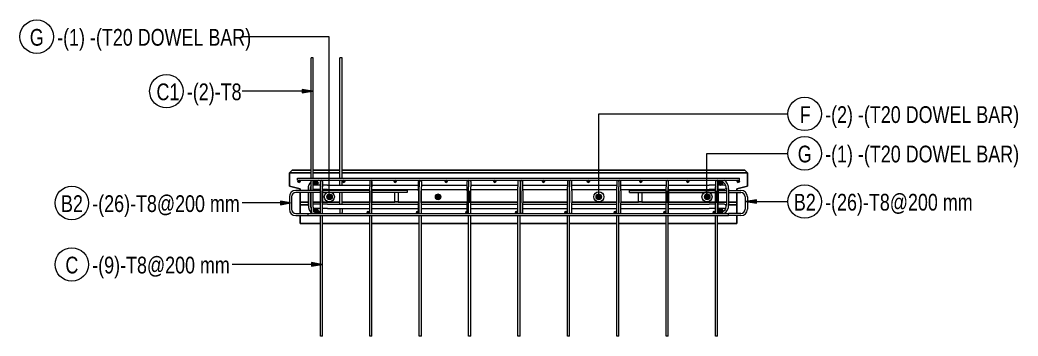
# Model space of a CAD drawing. Header units: millimetres. Extents: x 840 to 20197, y -2485 to 18696.
# Drawn here: x 16471 to 20197, y 17515 to 18696 of the extents above; entities that cross this region are included whole.
import ezdxf

# ---------------------------------------------------------------- set-up
doc = ezdxf.new("R2010")
doc.units = ezdxf.units.MM
for name, color, linetype, lineweight in [('A-GENM', 13, 'Continuous', 18), ('A-WALL', 113, 'Continuous', 25), ('S-RBAR', 171, 'Continuous', 18), ('S-RBAR-IDEN', 171, 'Continuous', 9)]:
    doc.layers.add(name, color=color, linetype=linetype, lineweight=lineweight)
doc.styles.add('Nirmala UI Semilight_1', font='NirmalaS.ttf', dxfattribs={"width": 0.8, "height": 62.5})

# ---------------------------------------------------------------- blocks, each defined once
blk = doc.blocks.new('RR spread anchor face based - RR-SA-4_0-180-1726831-Elevation Top Copy 1 Copy 1')
at = {"layer": 'A-GENM'}
for p, q in [((3002.8, 18017.9), (3002.8, 18051.4)), ((3014.8, 18051.4), (3014.8, 18017.9)), ((3002.8, 18015.4), (3002.8, 18017.9)), ((3002.8, 18017.9), (3014.8, 18017.9)), ((3014.8, 18015.4), (3002.8, 18015.4)), ((3014.8, 18017.9), (3014.8, 18015.4))]:
    blk.add_line(p, q, dxfattribs=at)
blk = doc.blocks.new('M_Rebar Tag_rfa Dimension - ARROW-793927-Elevation Top Copy 1 Copy 1')
at = {"layer": 'S-RBAR-IDEN'}
blk.add_circle((1796.5, 18012.6), 62.5, dxfattribs=at)
blk = doc.blocks.new('M_Rebar Tag_rfa MARK - DOT 1_5-794230-Elevation Top Copy 1 Copy 1')
at = {"layer": 'S-RBAR-IDEN'}
blk.add_circle((1665.5, 18633.9), 62.5, dxfattribs=at)

msp = doc.modelspace()

# ---------------------------------------------------------------- hatches: boundary and pattern name
at = {"layer": 'S-RBAR'}
h = msp.add_hatch(color=256, dxfattribs=at)
edge = h.paths.add_edge_path()
edge.add_arc((17512.6, 18093.4), 4, 0, 360)
for points in [[(17511.4, 18089.6), (17515.8, 18091.1), (17515.8, 18095.8), (17511.4, 18097.2), (17508.6, 18093.4)], [(17578.8, 18080.2), (17583.2, 18085.7), (17581.6, 18092.4), (17575.4, 18095.4), (17569.1, 18092.4), (17567.6, 18085.7), (17571.9, 18080.2)], [(17678.2, 18089.6), (17682.6, 18091.1), (17682.6, 18095.8), (17678.2, 18097.2), (17675.4, 18093.4)], [(17869.9, 18089.6), (17874.4, 18091.1), (17874.4, 18095.8), (17869.9, 18097.2), (17867.2, 18093.4)], [(18060.5, 18089.6), (18064.9, 18091.1), (18064.9, 18095.8), (18060.5, 18097.2), (18057.7, 18093.4)], [(18242.2, 18089.6), (18246.7, 18091.1), (18246.7, 18095.8), (18242.2, 18097.2), (18239.5, 18093.4)], [(18424, 18089.6), (18428.5, 18091.1), (18428.5, 18095.8), (18424, 18097.2), (18421.3, 18093.4)], [(18591.4, 18089.6), (18595.9, 18091.1), (18595.9, 18095.8), (18591.4, 18097.2), (18588.7, 18093.4)], [(18787.6, 18089.6), (18792, 18091.1), (18792, 18095.8), (18787.6, 18097.2), (18784.8, 18093.4)], [(18963.1, 18089.6), (18967.6, 18091.1), (18967.6, 18095.8), (18963.1, 18097.2), (18960.3, 18093.4)], [(19086.1, 18079.4), (19092.4, 18082.4), (19093.9, 18089.2), (19089.6, 18094.6), (19082.6, 18094.6), (19078.3, 18089.2), (19079.9, 18082.4)], [(19151.1, 18089.6), (19155.6, 18091.1), (19155.6, 18095.8), (19151.1, 18097.2), (19148.4, 18093.4)], [(17626.4, 18025.4), (17633.4, 18028.4), (17636.4, 18035.4), (17633.4, 18042.5), (17626.4, 18045.4), (17619.3, 18042.5), (17616.4, 18035.2), (17619.3, 18028.4)], [(18031.4, 18025.4), (18038.4, 18028.4), (18041.4, 18035.4), (18038.4, 18042.5), (18031.4, 18045.4), (18024.3, 18042.5), (18021.4, 18035.4), (18024.3, 18028.4)], [(18631.4, 18025.4), (18638.4, 18028.4), (18641.4, 18035.4), (18638.4, 18042.5), (18631.4, 18045.4), (18624.3, 18042.5), (18621.4, 18035.4), (18624.3, 18028.4)], [(19036.4, 18025.4), (19043.4, 18028.4), (19046.4, 18035.4), (19043.4, 18042.5), (19036.4, 18045.4), (19029.3, 18042.5), (19026.4, 18035.2), (19029.3, 18028.4)], [(17578.8, 17976.5), (17583.2, 17981.9), (17581.6, 17988.7), (17575.4, 17991.7), (17569.1, 17988.7), (17567.6, 17981.9), (17571.9, 17976.5)], [(17588.7, 17973.6), (17591.5, 17977.4), (17588.7, 17981.2), (17584.2, 17979.8), (17584.2, 17975.1)], [(17771.7, 17973.6), (17774.5, 17977.4), (17771.7, 17981.2), (17767.3, 17979.8), (17767.3, 17975.1)], [(17956.3, 17973.6), (17959.1, 17977.4), (17956.3, 17981.2), (17951.9, 17979.8), (17951.9, 17975.1)], [(18140.9, 17973.6), (18143.7, 17977.4), (18140.9, 17981.2), (18136.5, 17979.8), (18136.5, 17975.1)], [(18325.6, 17973.6), (18328.3, 17977.4), (18325.6, 17981.2), (18321.1, 17979.8), (18321.1, 17975.1), (18324.2, 17974.1)], [(18510.2, 17973.6), (18512.9, 17977.4), (18510.2, 17981.2), (18505.7, 17979.8), (18505.7, 17975.1)], [(18694.8, 17973.6), (18697.5, 17977.4), (18694.8, 17981.2), (18690.3, 17979.8), (18690.3, 17975.1)], [(18879.4, 17973.6), (18882.1, 17977.4), (18879.4, 17981.2), (18874.9, 17979.8), (18874.9, 17975.1)], [(19064, 17973.6), (19066.7, 17977.4), (19064, 17981.2), (19059.5, 17979.8), (19059.5, 17975.1)], [(19086.1, 17975.7), (19092.4, 17978.7), (19093.9, 17985.5), (19089.6, 17990.9), (19082.6, 17990.9), (19078.3, 17985.5), (19079.9, 17978.7)]]:
    msp.add_hatch(color=256, dxfattribs=at).paths.add_polyline_path(points)
h = msp.add_hatch(color=256, dxfattribs=at)
edge = h.paths.add_edge_path()
edge.add_arc((17575.4, 18087.4), 8, 0, 360)
h = msp.add_hatch(color=256, dxfattribs=at)
edge = h.paths.add_edge_path()
edge.add_arc((17679.4, 18093.4), 4, 0, 360)
h = msp.add_hatch(color=256, dxfattribs=at)
edge = h.paths.add_edge_path()
edge.add_arc((17871.2, 18093.4), 4, 0, 360)
h = msp.add_hatch(color=256, dxfattribs=at)
edge = h.paths.add_edge_path()
edge.add_arc((18061.7, 18093.4), 4, 0, 360)
h = msp.add_hatch(color=256, dxfattribs=at)
edge = h.paths.add_edge_path()
edge.add_arc((18243.5, 18093.4), 4, 0, 360)
h = msp.add_hatch(color=256, dxfattribs=at)
edge = h.paths.add_edge_path()
edge.add_arc((18425.3, 18093.4), 4, 0, 360)
h = msp.add_hatch(color=256, dxfattribs=at)
edge = h.paths.add_edge_path()
edge.add_arc((18592.7, 18093.4), 4, 0, 360)
h = msp.add_hatch(color=256, dxfattribs=at)
edge = h.paths.add_edge_path()
edge.add_arc((18788.8, 18093.4), 4, 0, 360)
h = msp.add_hatch(color=256, dxfattribs=at)
edge = h.paths.add_edge_path()
edge.add_arc((18964.3, 18093.4), 4, 0, 360)
h = msp.add_hatch(color=256, dxfattribs=at)
edge = h.paths.add_edge_path()
edge.add_arc((19086.1, 18087.4), 8, 0, 360)
h = msp.add_hatch(color=256, dxfattribs=at)
edge = h.paths.add_edge_path()
edge.add_arc((19152.4, 18093.4), 4, 0, 360)
h = msp.add_hatch(color=256, dxfattribs=at)
edge = h.paths.add_edge_path()
edge.add_arc((17626.4, 18035.4), 10, 0, 360)
h = msp.add_hatch(color=256, dxfattribs=at)
edge = h.paths.add_edge_path()
edge.add_arc((18031.4, 18035.4), 10, 0, 360)
h = msp.add_hatch(color=256, dxfattribs=at)
edge = h.paths.add_edge_path()
edge.add_arc((18631.4, 18035.4), 10, 0, 360)
h = msp.add_hatch(color=256, dxfattribs=at)
edge = h.paths.add_edge_path()
edge.add_arc((19036.4, 18035.4), 10, 0, 360)
h = msp.add_hatch(color=256, dxfattribs=at)
edge = h.paths.add_edge_path()
edge.add_arc((17575.4, 17983.7), 8, 0, 360)
h = msp.add_hatch(color=256, dxfattribs=at)
edge = h.paths.add_edge_path()
edge.add_arc((17587.5, 17977.4), 4, 0, 360)
h = msp.add_hatch(color=256, dxfattribs=at)
edge = h.paths.add_edge_path()
edge.add_arc((17770.5, 17977.4), 4, 0, 360)
h = msp.add_hatch(color=256, dxfattribs=at)
edge = h.paths.add_edge_path()
edge.add_arc((17955.1, 17977.4), 4, 0, 360)
h = msp.add_hatch(color=256, dxfattribs=at)
edge = h.paths.add_edge_path()
edge.add_arc((18139.7, 17977.4), 4, 0, 360)
h = msp.add_hatch(color=256, dxfattribs=at)
edge = h.paths.add_edge_path()
edge.add_arc((18324.3, 17977.4), 4, 0, 360)
h = msp.add_hatch(color=256, dxfattribs=at)
edge = h.paths.add_edge_path()
edge.add_arc((18508.9, 17977.4), 4, 0, 360)
h = msp.add_hatch(color=256, dxfattribs=at)
edge = h.paths.add_edge_path()
edge.add_arc((18693.5, 17977.4), 4, 0, 360)
h = msp.add_hatch(color=256, dxfattribs=at)
edge = h.paths.add_edge_path()
edge.add_arc((18878.1, 17977.4), 4, 0, 360)
h = msp.add_hatch(color=256, dxfattribs=at)
edge = h.paths.add_edge_path()
edge.add_arc((19062.7, 17977.4), 4, 0, 360)
h = msp.add_hatch(color=256, dxfattribs=at)
edge = h.paths.add_edge_path()
edge.add_arc((19086.1, 17983.7), 8, 0, 360)
at = {"layer": 'S-RBAR-IDEN'}
for points in [[(17561.4, 18430.2), (17523.9, 18436.8), (17523.9, 18423.6)], [(17480.4, 18012.6), (17442.9, 18019.2), (17442.9, 18006)], [(19182.4, 18017.9), (19219.9, 18011.3), (19219.9, 18024.5)], [(17596.4, 17783.1), (17558.9, 17789.7), (17558.9, 17776.4)]]:
    msp.add_hatch(color=256, dxfattribs=at).paths.add_polyline_path(points)

# ---------------------------------------------------------------- linework, layer by layer
at = {"layer": 'A-WALL'}
for p, q in [((17476.4, 18125.4), (17486.4, 18135.4)), ((17476.4, 18075.4), (17476.4, 18125.4)), ((17557.4, 18125.4), (17476.4, 18125.4)), ((17486.4, 18135.4), (17557.4, 18135.4)), ((17565.4, 18135.4), (17665, 18135.4)), ((17665, 18125.4), (17565.4, 18125.4)), ((17673, 18135.4), (19176.4, 18135.4)), ((19186.4, 18125.4), (17673, 18125.4)), ((19176.4, 18135.4), (19186.4, 18125.4)), ((19186.4, 18125.4), (19186.4, 18075.4)), ((17476.4, 18075.4), (17516.4, 18065.4)), ((19146.4, 18065.4), (19186.4, 18075.4)), ((17516.4, 18065.4), (17516.4, 18059.4)), ((17516.4, 18051.4), (17516.4, 17973.4)), ((19146.4, 18059.4), (19146.4, 18065.4)), ((19146.4, 17973.4), (19146.4, 18051.4)), ((17546.4, 18015.4), (17516.4, 18015.4)), ((17546.4, 18005.4), (17516.4, 18005.4)), ((17557.4, 18015.4), (17554.4, 18015.4)), ((17557.4, 18005.4), (17554.4, 18005.4)), ((17592.3, 18015.4), (17565.4, 18015.4)), ((17665, 18015.4), (17600.4, 18015.4)), ((17776.7, 18015.4), (17673, 18015.4)), ((17870.4, 18015.4), (17784.8, 18015.4)), ((17958.9, 18015.4), (17882.4, 18015.4)), ((18139.7, 18015.4), (17969.1, 18015.4)), ((18329.9, 18015.4), (18153.5, 18015.4)), ((18340.5, 18015.4), (18337.9, 18015.4)), ((18514.2, 18015.4), (18348.5, 18015.4)), ((18522.5, 18015.4), (18522.2, 18015.4)), ((18698.6, 18015.4), (18530.5, 18015.4)), ((18780.4, 18015.4), (18713.9, 18015.4)), ((18883, 18015.4), (18792.4, 18015.4)), ((19067.4, 18015.4), (18892.2, 18015.4)), ((19108.4, 18015.4), (19076.7, 18015.4)), ((19108.4, 18005.4), (19105.1, 18005.4)), ((19146.4, 18015.4), (19116.4, 18015.4)), ((19146.4, 18005.4), (19116.4, 18005.4)), ((17516.4, 17965.4), (17516.4, 17935.4)), ((19146.4, 17935.4), (19146.4, 17965.4)), ((17592.4, 17935.4), (17516.4, 17935.4)), ((17776.7, 17935.4), (17600.4, 17935.4)), ((17961.1, 17935.4), (17784.7, 17935.4)), ((18145.5, 17935.4), (17969.1, 17935.4)), ((18329.9, 17935.4), (18153.5, 17935.4)), ((18514.2, 17935.4), (18337.9, 17935.4)), ((18698.6, 17935.4), (18522.2, 17935.4)), ((18883, 17935.4), (18706.6, 17935.4)), ((19067.4, 17935.4), (18891, 17935.4)), ((19146.4, 17935.4), (19075.4, 17935.4))]:
    msp.add_line(p, q, dxfattribs=at)
at = {"layer": 'S-RBAR'}
for p, q in [((17565.4, 18555.4), (17557.4, 18555.4)), ((17557.4, 18105.4), (17557.4, 18555.4)), ((17565.4, 18105.4), (17565.4, 18555.4)), ((17673, 18555.4), (17665, 18555.4)), ((17665, 18105.4), (17665, 18555.4)), ((17673, 18105.4), (17673, 18555.4)), ((17506.4, 18105.4), (19156.4, 18105.4)), ((17506.4, 18097.4), (17506.4, 18105.4)), ((17506.4, 18097.4), (19156.4, 18097.4)), ((17511.4, 18097.2), (17508.6, 18093.4)), ((17508.6, 18093.4), (17511.4, 18089.6)), ((17515.8, 18095.8), (17511.4, 18097.2)), ((17511.4, 18089.6), (17515.8, 18091.1)), ((17515.8, 18091.1), (17515.8, 18095.8)), ((17557.4, 18059.4), (17557.4, 18097.4)), ((17592.1, 18079.4), (17565.1, 18079.4)), ((17565.4, 18059.4), (17565.4, 18097.4)), ((17569.1, 18092.4), (17567.6, 18085.7)), ((17567.6, 18085.7), (17571.9, 18080.2)), ((17575.4, 18095.4), (17569.1, 18092.4)), ((17571.9, 18080.2), (17578.8, 18080.2)), ((17581.6, 18092.4), (17575.4, 18095.4)), ((17578.8, 18080.2), (17583.2, 18085.7)), ((17583.2, 18085.7), (17581.6, 18092.4)), ((17592.3, 18057.4), (17592.3, 18093.4)), ((17592.4, 18093.1), (17592.4, 18073.1)), ((17592.4, 17973.4), (17592.4, 18073.1)), ((17600.3, 18093.4), (17600.3, 18093.4)), ((17618.5, 18079.4), (17600.3, 18079.4)), ((17600.4, 18093.1), (17600.4, 18073.1)), ((17600.4, 17973.4), (17600.4, 18073.1)), ((17618.5, 18079.4), (17776.7, 18079.4)), ((17665, 18079.4), (17665, 18097.4)), ((17673, 18079.4), (17673, 18097.4)), ((17678.2, 18097.2), (17675.4, 18093.4)), ((17675.4, 18093.4), (17678.2, 18089.6)), ((17682.6, 18095.8), (17678.2, 18097.2)), ((17678.2, 18089.6), (17682.6, 18091.1)), ((17682.6, 18091.1), (17682.6, 18095.8)), ((17776.7, 18093.1), (17776.7, 18073.1)), ((17776.7, 17973.4), (17776.7, 18073.1)), ((17784.7, 18093.1), (17784.7, 18073.1)), ((17784.7, 17973.4), (17784.7, 18073.1)), ((17784.8, 18057.4), (17784.8, 18093.4)), ((17784.8, 18079.4), (17958.9, 18079.4)), ((17869.9, 18097.2), (17867.2, 18093.4)), ((17867.2, 18093.4), (17869.9, 18089.6)), ((17874.4, 18095.8), (17869.9, 18097.2)), ((17869.9, 18089.6), (17874.4, 18091.1)), ((17874.4, 18091.1), (17874.4, 18095.8)), ((17958.9, 18057.4), (17958.9, 18093.4)), ((17961.1, 18093.1), (17961.1, 18073.1)), ((17961.1, 17973.4), (17961.1, 18073.1)), ((17966.9, 18093.4), (17966.9, 18093.4)), ((17969.1, 18093.1), (17969.1, 18073.1)), ((17969.1, 18079.4), (18139.7, 18079.4)), ((17969.1, 17973.4), (17969.1, 18073.1)), ((18060.5, 18097.2), (18057.7, 18093.4)), ((18057.7, 18093.4), (18060.5, 18089.6)), ((18064.9, 18095.8), (18060.5, 18097.2)), ((18060.5, 18089.6), (18064.9, 18091.1)), ((18064.9, 18091.1), (18064.9, 18095.8)), ((18139.7, 18057.4), (18139.7, 18093.4)), ((18145.5, 18093.1), (18145.5, 18073.1)), ((18145.5, 17973.4), (18145.5, 18073.1)), ((18153.5, 18093.1), (18153.5, 18073.1)), ((18153.5, 18079.4), (18329.9, 18079.4)), ((18153.5, 17973.4), (18153.5, 18073.1)), ((18242.2, 18097.2), (18239.5, 18093.4)), ((18239.5, 18093.4), (18242.2, 18089.6)), ((18246.7, 18095.8), (18242.2, 18097.2)), ((18242.2, 18089.6), (18246.7, 18091.1)), ((18246.7, 18091.1), (18246.7, 18095.8)), ((18329.9, 18093.1), (18329.9, 18073.1)), ((18329.9, 17973.4), (18329.9, 18073.1)), ((18337.9, 18093.1), (18337.9, 18073.1)), ((18337.9, 18079.4), (18340.5, 18079.4)), ((18337.9, 17973.4), (18337.9, 18073.1)), ((18340.5, 18057.4), (18340.5, 18093.4)), ((18348.5, 18057.4), (18348.5, 18093.4)), ((18348.5, 18079.4), (18514.2, 18079.4)), ((18424, 18097.2), (18421.3, 18093.4)), ((18421.3, 18093.4), (18424, 18089.6)), ((18428.5, 18095.8), (18424, 18097.2)), ((18424, 18089.6), (18428.5, 18091.1)), ((18428.5, 18091.1), (18428.5, 18095.8)), ((18514.2, 18093.1), (18514.2, 18073.1)), ((18514.2, 17973.4), (18514.2, 18073.1)), ((18522.2, 18093.1), (18522.2, 18073.1)), ((18522.2, 18079.4), (18522.5, 18079.4)), ((18522.2, 17973.4), (18522.2, 18073.1)), ((18522.5, 18057.4), (18522.5, 18093.4)), ((18530.5, 18057.4), (18530.5, 18093.4)), ((18530.5, 18079.4), (18698.6, 18079.4)), ((18591.4, 18097.2), (18588.7, 18093.4)), ((18588.7, 18093.4), (18591.4, 18089.6)), ((18595.9, 18095.8), (18591.4, 18097.2)), ((18591.4, 18089.6), (18595.9, 18091.1)), ((18595.9, 18091.1), (18595.9, 18095.8)), ((18698.6, 18093.1), (18698.6, 18073.1)), ((18698.6, 17973.4), (18698.6, 18073.1)), ((18705.9, 18093.4), (18705.9, 18093.4)), ((18706.6, 18093.1), (18706.6, 18073.1)), ((18706.6, 17973.4), (18706.6, 18073.1)), ((18713.9, 18057.4), (18713.9, 18093.4)), ((18713.9, 18079.4), (18883, 18079.4)), ((18787.6, 18097.2), (18784.8, 18093.4)), ((18784.8, 18093.4), (18787.6, 18089.6)), ((18792, 18095.8), (18787.6, 18097.2)), ((18787.6, 18089.6), (18792, 18091.1)), ((18792, 18091.1), (18792, 18095.8)), ((18883, 18093.1), (18883, 18073.1)), ((18883, 17973.4), (18883, 18073.1)), ((18891, 18093.1), (18891, 18073.1)), ((18891, 17973.4), (18891, 18073.1)), ((18892.2, 18057.4), (18892.2, 18093.4)), ((18892.2, 18079.4), (19044.2, 18079.4)), ((18963.1, 18097.2), (18960.3, 18093.4)), ((18960.3, 18093.4), (18963.1, 18089.6)), ((18967.6, 18095.8), (18963.1, 18097.2)), ((18963.1, 18089.6), (18967.6, 18091.1)), ((18967.6, 18091.1), (18967.6, 18095.8)), ((19067.4, 18079.4), (19044.2, 18079.4)), ((19067.4, 18093.1), (19067.4, 18073.1)), ((19067.4, 17973.4), (19067.4, 18073.1)), ((19075.4, 18093.1), (19075.4, 18073.1)), ((19075.4, 17973.4), (19075.4, 18073.1)), ((19076.7, 18057.4), (19076.7, 18093.4)), ((19099.7, 18079.4), (19076.8, 18079.4)), ((19082.6, 18094.6), (19078.3, 18089.2)), ((19078.3, 18089.2), (19079.9, 18082.4)), ((19079.9, 18082.4), (19086.1, 18079.4)), ((19089.6, 18094.6), (19082.6, 18094.6)), ((19086.1, 18079.4), (19092.4, 18082.4)), ((19093.9, 18089.2), (19089.6, 18094.6)), ((19092.4, 18082.4), (19093.9, 18089.2)), ((19151.1, 18097.2), (19148.4, 18093.4)), ((19148.4, 18093.4), (19151.1, 18089.6)), ((19155.6, 18095.8), (19151.1, 18097.2)), ((19151.1, 18089.6), (19155.6, 18091.1)), ((19155.6, 18091.1), (19155.6, 18095.8)), ((19156.4, 18097.4), (19156.4, 18105.4)), ((17476.4, 18035.4), (17476.4, 17989.4)), ((17484.4, 18035.4), (17484.4, 17989.4)), ((17592.3, 18059.4), (17500.4, 18059.4)), ((17592.3, 18051.4), (17500.4, 18051.4)), ((17546.4, 18065.4), (17546.4, 18059.4)), ((17546.4, 18051.4), (17546.4, 18005.4)), ((17554.4, 18065.4), (17554.4, 18059.4)), ((17554.4, 18051.4), (17554.4, 18005.4)), ((17557.4, 17997.4), (17557.4, 18051.4)), ((17592.1, 18063.4), (17565.1, 18063.4)), ((17565.4, 17997.4), (17565.4, 18051.4)), ((17592.3, 18057.4), (17592.3, 18013.4)), ((17618.5, 18063.4), (17600.3, 18063.4)), ((17600.3, 18057.4), (17600.3, 18013.4)), ((17776.7, 18059.4), (17600.4, 18059.4)), ((17776.7, 18051.4), (17600.4, 18051.4)), ((17619.3, 18042.5), (17616.4, 18035.2)), ((17618.5, 18063.4), (17776.7, 18063.4)), ((17626.4, 18045.4), (17619.3, 18042.5)), ((17633.4, 18042.5), (17626.4, 18045.4)), ((17636.4, 18035.4), (17633.4, 18042.5)), ((17633.4, 18028.4), (17636.4, 18035.4)), ((17665, 18059.4), (17665, 18063.4)), ((17665, 18007.6), (17665, 18051.4)), ((17673, 18059.4), (17673, 18063.4)), ((17673, 18007.6), (17673, 18051.4)), ((17776.8, 18057.4), (17776.8, 18013.4)), ((17784.8, 18063.4), (17958.9, 18063.4)), ((17916.4, 18059.4), (17784.8, 18059.4)), ((17784.8, 18057.4), (17784.8, 18013.4)), ((17916.4, 18051.4), (17784.8, 18051.4)), ((17916.4, 18059.4), (17916.4, 18051.4)), ((17958.9, 18057.4), (17958.9, 18013.4)), ((17966.9, 18057.4), (17966.9, 18013.4)), ((17969.1, 18063.4), (18139.7, 18063.4)), ((18024.3, 18042.5), (18021.4, 18035.4)), ((18021.4, 18035.4), (18024.3, 18028.4)), ((18031.4, 18045.4), (18024.3, 18042.5)), ((18038.4, 18042.5), (18031.4, 18045.4)), ((18041.4, 18035.4), (18038.4, 18042.5)), ((18038.4, 18028.4), (18041.4, 18035.4)), ((18139.7, 18057.4), (18139.7, 18013.4)), ((18147.7, 18057.4), (18147.7, 18013.4)), ((18153.5, 18063.4), (18329.9, 18063.4)), ((18337.9, 18063.4), (18340.5, 18063.4)), ((18340.5, 18057.4), (18340.5, 18013.4)), ((18348.5, 18063.4), (18514.2, 18063.4)), ((18348.5, 18057.4), (18348.5, 18013.4)), ((18522.2, 18063.4), (18522.5, 18063.4)), ((18522.5, 18057.4), (18522.5, 18013.4)), ((18530.5, 18063.4), (18698.6, 18063.4)), ((18530.5, 18057.4), (18530.5, 18013.4)), ((18624.3, 18042.5), (18621.4, 18035.4)), ((18621.4, 18035.4), (18624.3, 18028.4)), ((18631.4, 18045.4), (18624.3, 18042.5)), ((18638.4, 18042.5), (18631.4, 18045.4)), ((18641.4, 18035.4), (18638.4, 18042.5)), ((18638.4, 18028.4), (18641.4, 18035.4)), ((18705.9, 18057.4), (18705.9, 18013.4)), ((18713.9, 18063.4), (18883, 18063.4)), ((18713.9, 18057.4), (18713.9, 18013.4)), ((18746.4, 18059.4), (18883, 18059.4)), ((18746.4, 18051.4), (18746.4, 18059.4)), ((18746.4, 18051.4), (18883, 18051.4)), ((18884.2, 18057.4), (18884.2, 18013.4)), ((18892.2, 18063.4), (19044.2, 18063.4)), ((18892.2, 18059.4), (19067.4, 18059.4)), ((18892.2, 18057.4), (18892.2, 18013.4)), ((18892.2, 18051.4), (19067.4, 18051.4)), ((19029.3, 18042.5), (19026.4, 18035.2)), ((19036.4, 18045.4), (19029.3, 18042.5)), ((19043.4, 18042.5), (19036.4, 18045.4)), ((19046.4, 18035.4), (19043.4, 18042.5)), ((19043.4, 18028.4), (19046.4, 18035.4)), ((19067.4, 18063.4), (19044.2, 18063.4)), ((19068.7, 18057.4), (19068.7, 18013.4)), ((19076.7, 18059.4), (19108.4, 18059.4)), ((19076.7, 18057.4), (19076.7, 18013.4)), ((19076.7, 18051.4), (19108.4, 18051.4)), ((19099.7, 18063.4), (19076.8, 18063.4)), ((19108.4, 18065.4), (19108.4, 18005.4)), ((19116.4, 18065.4), (19116.4, 18005.4)), ((19116.4, 18059.4), (19162.4, 18059.4)), ((19116.4, 18051.4), (19162.4, 18051.4)), ((19178.4, 18035.4), (19178.4, 17989.4)), ((19186.4, 18035.4), (19186.4, 17989.4)), ((17592.1, 18007.6), (17565.1, 18007.6)), ((17592.3, 17977.4), (17592.3, 18013.4)), ((17618.5, 18007.6), (17600.3, 18007.6)), ((17616.4, 18035.2), (17619.3, 18028.4)), ((17618.5, 18007.6), (17776.7, 18007.6)), ((17619.3, 18028.4), (17626.4, 18025.4)), ((17626.4, 18025.4), (17633.4, 18028.4)), ((17784.8, 17977.4), (17784.8, 18013.4)), ((17784.8, 18007.6), (17958.9, 18007.6)), ((17958.9, 17977.4), (17958.9, 18013.4)), ((17969.1, 18007.6), (18139.7, 18007.6)), ((18024.3, 18028.4), (18031.4, 18025.4)), ((18031.4, 18025.4), (18038.4, 18028.4)), ((18139.7, 17977.4), (18139.7, 18013.4)), ((18153.5, 18007.6), (18329.9, 18007.6)), ((18337.9, 18007.6), (18340.5, 18007.6)), ((18340.5, 17977.4), (18340.5, 18013.4)), ((18348.5, 17977.4), (18348.5, 18013.4)), ((18348.5, 18007.6), (18514.2, 18007.6)), ((18522.2, 18007.6), (18522.5, 18007.6)), ((18522.5, 17977.4), (18522.5, 18013.4)), ((18530.5, 17977.4), (18530.5, 18013.4)), ((18530.5, 18007.6), (18698.6, 18007.6)), ((18624.3, 18028.4), (18631.4, 18025.4)), ((18631.4, 18025.4), (18638.4, 18028.4)), ((18713.9, 17977.4), (18713.9, 18013.4)), ((18713.9, 18007.6), (18883, 18007.6)), ((18892.2, 17977.4), (18892.2, 18013.4)), ((18892.2, 18007.6), (19044.2, 18007.6)), ((19026.4, 18035.2), (19029.3, 18028.4)), ((19029.3, 18028.4), (19036.4, 18025.4)), ((19036.4, 18025.4), (19043.4, 18028.4)), ((19067.4, 18007.6), (19044.2, 18007.6)), ((19076.7, 17977.4), (19076.7, 18013.4)), ((19099.7, 18007.6), (19076.8, 18007.6)), ((17500.4, 17973.4), (17546.4, 17973.4)), ((17500.4, 17965.4), (17546.4, 17965.4)), ((17546.4, 17973.4), (19116.4, 17973.4)), ((17546.4, 17965.4), (17546.4, 17973.4)), ((17546.4, 17965.4), (19116.4, 17965.4)), ((17557.4, 17997.4), (17557.4, 17978.2)), ((17557.4, 17977.7), (17557.4, 17977.4)), ((17592.1, 17991.6), (17565.1, 17991.6)), ((17565.4, 17997.4), (17565.4, 17978.2)), ((17569.1, 17988.7), (17567.6, 17981.9)), ((17567.6, 17981.9), (17571.9, 17976.5)), ((17575.4, 17991.7), (17569.1, 17988.7)), ((17571.9, 17976.5), (17578.8, 17976.5)), ((17581.6, 17988.7), (17575.4, 17991.7)), ((17578.8, 17976.5), (17583.2, 17981.9)), ((17583.2, 17981.9), (17581.6, 17988.7)), ((17588.7, 17981.2), (17584.2, 17979.8)), ((17584.2, 17979.8), (17584.2, 17975.1)), ((17584.2, 17975.1), (17588.7, 17973.6)), ((17591.5, 17977.4), (17588.7, 17981.2)), ((17588.7, 17973.6), (17591.5, 17977.4)), ((17592.4, 17515.4), (17592.4, 17965.4)), ((17618.5, 17991.6), (17600.3, 17991.6)), ((17600.4, 17515.4), (17600.4, 17965.4)), ((17618.5, 17991.6), (17776.7, 17991.6)), ((17665, 17991.5), (17665, 17977.4)), ((17673, 17991.5), (17673, 17977.4)), ((17771.7, 17981.2), (17767.3, 17979.8)), ((17767.3, 17979.8), (17767.3, 17975.1)), ((17767.3, 17975.1), (17771.7, 17973.6)), ((17774.5, 17977.4), (17771.7, 17981.2)), ((17771.7, 17973.6), (17774.5, 17977.4)), ((17776.7, 17515.4), (17776.7, 17965.4)), ((17784.7, 17515.4), (17784.7, 17965.4)), ((17784.8, 17991.6), (17958.9, 17991.6)), ((17956.3, 17981.2), (17951.9, 17979.8)), ((17951.9, 17979.8), (17951.9, 17975.1)), ((17951.9, 17975.1), (17956.3, 17973.6)), ((17959.1, 17977.4), (17956.3, 17981.2)), ((17956.3, 17973.6), (17959.1, 17977.4)), ((17961.1, 17515.4), (17961.1, 17965.4)), ((17969.1, 17991.6), (18139.7, 17991.6)), ((17969.1, 17515.4), (17969.1, 17965.4)), ((18140.9, 17981.2), (18136.5, 17979.8)), ((18136.5, 17979.8), (18136.5, 17975.1)), ((18136.5, 17975.1), (18140.9, 17973.6)), ((18143.7, 17977.4), (18140.9, 17981.2)), ((18140.9, 17973.6), (18143.7, 17977.4)), ((18145.5, 17515.4), (18145.5, 17965.4)), ((18153.5, 17991.6), (18329.9, 17991.6)), ((18153.5, 17515.4), (18153.5, 17965.4)), ((18325.6, 17981.2), (18321.1, 17979.8)), ((18321.1, 17979.8), (18321.1, 17975.1)), ((18321.1, 17975.1), (18324.2, 17974.1)), ((18324.2, 17974.1), (18325.6, 17973.6)), ((18328.3, 17977.4), (18325.6, 17981.2)), ((18325.6, 17973.6), (18328.3, 17977.4)), ((18329.9, 17515.4), (18329.9, 17965.4)), ((18337.9, 17991.6), (18340.5, 17991.6)), ((18337.9, 17515.4), (18337.9, 17965.4)), ((18348.5, 17991.6), (18514.2, 17991.6)), ((18510.2, 17981.2), (18505.7, 17979.8)), ((18505.7, 17979.8), (18505.7, 17975.1)), ((18505.7, 17975.1), (18510.2, 17973.6)), ((18512.9, 17977.4), (18510.2, 17981.2)), ((18510.2, 17973.6), (18512.9, 17977.4)), ((18514.2, 17515.4), (18514.2, 17965.4)), ((18522.2, 17991.6), (18522.5, 17991.6)), ((18522.2, 17515.4), (18522.2, 17965.4)), ((18530.5, 17991.6), (18698.6, 17991.6)), ((18694.8, 17981.2), (18690.3, 17979.8)), ((18690.3, 17979.8), (18690.3, 17975.1)), ((18690.3, 17975.1), (18694.8, 17973.6)), ((18697.5, 17977.4), (18694.8, 17981.2)), ((18694.8, 17973.6), (18697.5, 17977.4)), ((18698.6, 17515.4), (18698.6, 17965.4)), ((18706.6, 17515.4), (18706.6, 17965.4)), ((18713.9, 17991.6), (18883, 17991.6)), ((18879.4, 17981.2), (18874.9, 17979.8)), ((18874.9, 17979.8), (18874.9, 17975.1)), ((18874.9, 17975.1), (18879.4, 17973.6)), ((18882.1, 17977.4), (18879.4, 17981.2)), ((18879.4, 17973.6), (18882.1, 17977.4)), ((18883, 17515.4), (18883, 17965.4)), ((18891, 17515.4), (18891, 17965.4)), ((18892.2, 17991.6), (19044.2, 17991.6)), ((19067.4, 17991.6), (19044.2, 17991.6)), ((19064, 17981.2), (19059.5, 17979.8)), ((19059.5, 17979.8), (19059.5, 17975.1)), ((19059.5, 17975.1), (19064, 17973.6)), ((19066.7, 17977.4), (19064, 17981.2)), ((19064, 17973.6), (19066.7, 17977.4)), ((19067.4, 17515.4), (19067.4, 17965.4)), ((19075.4, 17515.4), (19075.4, 17965.4)), ((19099.7, 17991.6), (19076.8, 17991.6)), ((19082.6, 17990.9), (19078.3, 17985.5)), ((19078.3, 17985.5), (19079.9, 17978.7)), ((19079.9, 17978.7), (19086.1, 17975.7)), ((19089.6, 17990.9), (19082.6, 17990.9)), ((19086.1, 17975.7), (19092.4, 17978.7)), ((19093.9, 17985.5), (19089.6, 17990.9)), ((19092.4, 17978.7), (19093.9, 17985.5)), ((19162.4, 17973.4), (19116.4, 17973.4)), ((19116.4, 17965.4), (19116.4, 17973.4)), ((19162.4, 17965.4), (19116.4, 17965.4)), ((17600.4, 17515.4), (17592.4, 17515.4)), ((17784.7, 17515.4), (17776.7, 17515.4)), ((17969.1, 17515.4), (17961.1, 17515.4)), ((18153.5, 17515.4), (18145.5, 17515.4)), ((18337.9, 17515.4), (18329.9, 17515.4)), ((18522.2, 17515.4), (18514.2, 17515.4)), ((18706.6, 17515.4), (18698.6, 17515.4)), ((18891, 17515.4), (18883, 17515.4)), ((19075.4, 17515.4), (19067.4, 17515.4))]:
    msp.add_line(p, q, dxfattribs=at)
for centre, radius in [((17512.6, 18093.4), 4), ((17575.4, 18087.4), 8), ((17679.4, 18093.4), 4), ((17871.2, 18093.4), 4), ((18061.7, 18093.4), 4), ((18243.5, 18093.4), 4), ((18425.3, 18093.4), 4), ((18592.7, 18093.4), 4), ((18788.8, 18093.4), 4), ((18964.3, 18093.4), 4), ((19086.1, 18087.4), 8), ((19152.4, 18093.4), 4), ((17626.4, 18035.4), 10), ((18031.4, 18035.4), 10), ((18631.4, 18035.4), 10), ((19036.4, 18035.4), 10), ((17575.4, 17983.7), 8), ((17587.5, 17977.4), 4), ((17770.5, 17977.4), 4), ((17955.1, 17977.4), 4), ((18139.7, 17977.4), 4), ((18324.3, 17977.4), 4), ((18508.9, 17977.4), 4), ((18693.5, 17977.4), 4), ((18878.1, 17977.4), 4), ((19062.7, 17977.4), 4), ((19086.1, 17983.7), 8)]:
    msp.add_circle(centre, radius, dxfattribs=at)
for centre, radius, start, end in [((17586.4, 18065.4), 40, 136.6889, 180), ((17586.4, 18065.4), 32, 156.0397, 180), ((17563, 18071.4), 8, 135, 148.1554), ((17586.4, 18065.4), 32, 90, 131.3166), ((17596.3, 18093.4), 4, 25.3807, 180), ((17596.4, 18093.1), 4, 0, 180), ((17596.3, 18093.4), 4, 0, 10.56), ((17780.7, 18093.1), 4, 0, 180), ((17780.8, 18093.4), 4, 165, 169.3045), ((17780.8, 18093.4), 4, 0, 154.6193), ((17962.9, 18093.4), 4, 65.8888, 180), ((17965.1, 18093.1), 4, 0, 180), ((17962.9, 18093.4), 4, 0, 6.5621), ((18143.7, 18093.4), 4, 38.4161, 180), ((18149.5, 18093.1), 4, 0, 180), ((18333.9, 18093.1), 4, 0, 180), ((18344.5, 18093.4), 4, 0, 180), ((18518.2, 18093.1), 4, 0, 180), ((18526.5, 18093.4), 4, 0, 180), ((18702.6, 18093.1), 4, 0, 180), ((18709.9, 18093.4), 4, 170.3226, 180), ((18709.9, 18093.4), 4, 0, 158.2007), ((18887, 18093.1), 4, 0, 180), ((18888.2, 18093.4), 4, 0, 112.8287), ((19071.4, 18093.1), 4, 0, 180), ((19072.7, 18093.4), 4, 0, 110.0473), ((19076.4, 18065.4), 32, 0, 90), ((19099.7, 18071.4), 8, 34.2285, 90), ((19076.4, 18065.4), 40, 0, 53.768), ((17500.4, 18035.4), 24, 90, 180), ((17500.4, 18035.4), 16, 90, 180), ((17563, 18071.4), 8, 184.016, 225), ((19099.7, 18071.4), 8, 270, 355.746), ((19162.4, 18035.4), 24, 0, 90), ((19162.4, 18035.4), 16, 0, 90), ((17586.4, 18005.4), 40, 180, 233.768), ((17586.4, 18005.4), 32, 180, 203.9603), ((17563, 17999.6), 8, 135, 176.2352), ((19076.4, 18005.4), 32, 270, 0), ((19099.7, 17999.6), 8, 4.0028, 90), ((19076.4, 18005.4), 40, 306.232, 0), ((17500.4, 17989.4), 24, 180, 270), ((17500.4, 17989.4), 16, 180, 270), ((17563, 17999.6), 8, 211.1079, 225), ((17561.4, 17977.4), 4, 180, 285), ((17586.4, 18005.4), 32, 228.6834, 270), ((17596.3, 17977.4), 4, 180, 192.2569), ((17669, 17977.4), 4, 180, 0), ((17780.8, 17977.4), 4, 352.017, 0), ((17962.9, 17977.4), 4, 180, 240), ((18143.7, 17977.4), 4, 180, 297.0403), ((18344.5, 17977.4), 4, 180, 0), ((18526.5, 17977.4), 4, 180, 0), ((18709.9, 17977.4), 4, 215.2391, 0), ((18888.2, 17977.4), 4, 315, 0), ((19072.7, 17977.4), 4, 315, 0), ((19099.7, 17999.6), 8, 270, 328.6703), ((19162.4, 17989.4), 16, 270, 0), ((19162.4, 17989.4), 24, 270, 360)]:
    msp.add_arc(centre, radius, start, end, dxfattribs=at)
at = {"layer": 'S-RBAR-IDEN'}
for p, q in [((17625.6, 18633.9), (17300, 18633.9)), ((17625.6, 18035.4), (17625.6, 18633.9)), ((17561.4, 18430.2), (17300, 18430.2)), ((17561.4, 18430.2), (17523.9, 18436.8)), ((17523.9, 18436.8), (17523.9, 18423.6)), ((17523.9, 18423.6), (17561.4, 18430.2)), ((18632.1, 18345.2), (19337.8, 18345.2)), ((18632.1, 18035.4), (18632.1, 18345.2)), ((19035.6, 18197.9), (19337.8, 18197.9)), ((19035.6, 18035.4), (19035.6, 18197.9)), ((17480.4, 18012.6), (17300, 18012.6)), ((17480.4, 18012.6), (17442.9, 18019.2)), ((17442.9, 18019.2), (17442.9, 18006)), ((17442.9, 18006), (17480.4, 18012.6)), ((19219.9, 18024.5), (19182.4, 18017.9)), ((19182.4, 18017.9), (19219.9, 18011.3)), ((19182.4, 18017.9), (19337.8, 18017.9)), ((19219.9, 18011.3), (19219.9, 18024.5)), ((17596.4, 17783.1), (17263, 17783.1)), ((17596.4, 17783.1), (17558.9, 17789.7)), ((17558.9, 17789.7), (17558.9, 17776.4)), ((17558.9, 17776.4), (17596.4, 17783.1))]:
    msp.add_line(p, q, dxfattribs=at)
for centre in [(17625.6, 18035.4), (18632.1, 18035.4), (19035.6, 18035.4)]:
    msp.add_circle(centre, 18.8, dxfattribs=at)

# ---------------------------------------------------------------- block references
at = {"layer": 'A-GENM'}
for p in [(14867.6, 0), (15777.6, 0)]:
    msp.add_blockref('RR spread anchor face based - RR-SA-4_0-180-1726831-Elevation Top Copy 1 Copy 1', p, dxfattribs=at)
at = {"layer": 'S-RBAR-IDEN'}
for name, p in [('M_Rebar Tag_rfa MARK - DOT 1_5-794230-Elevation Top Copy 1 Copy 1', (14867.6, 0)), ('M_Rebar Tag_rfa Dimension - ARROW-793927-Elevation Top Copy 1 Copy 1', (15220.8, 417.6)), ('M_Rebar Tag_rfa MARK - DOT 1_5-794230-Elevation Top Copy 1 Copy 1', (17734.8, -288.6)), ('M_Rebar Tag_rfa MARK - DOT 1_5-794230-Elevation Top Copy 1 Copy 1', (17734.8, -436)), ('M_Rebar Tag_rfa Dimension - ARROW-793927-Elevation Top Copy 1 Copy 1', (14867.6, 0)), ('M_Rebar Tag_rfa Dimension - ARROW-793927-Elevation Top Copy 1 Copy 1', (17603.8, 5.3)), ('M_Rebar Tag_rfa Dimension - ARROW-793927-Elevation Top Copy 1 Copy 1', (14867.6, -229.6))]:
    msp.add_blockref(name, p, dxfattribs=at)

# ---------------------------------------------------------------- texts
at = {"layer": 'S-RBAR-IDEN', "char_height": 62.5, "attachment_point": 1, "style": 'Nirmala UI Semilight_1'}
for s, insert, width in [('G', (16507.3, 18662.7), 57.721), ('-(1) -(T20 DOWEL BAR)', (16609.4, 18662.7), 835.358), ('C1', (16980.3, 18459), 84.979), ('-(2)-T8', (17093.6, 18459), 248.523), ('F', (19381.8, 18374), 40.084), ('-(2) -(T20 DOWEL BAR)', (19476.6, 18374), 848.185), ('G', (19374.5, 18226.7), 57.721), ('-(1) -(T20 DOWEL BAR)', (19476.6, 18226.7), 835.358), ('B2', (16623.8, 18041.4), 92.996), ('-(26)-T8@200 mm', (16740.4, 18041.4), 676.624), ('B2', (19360, 18046.7), 92.996), ('-(26)-T8@200 mm', (19476.6, 18046.7), 676.624), ('C', (16640.3, 17811.9), 52.911), ('-(9)-T8@200 mm', (16740.4, 17811.9), 631.73)]:
    msp.add_mtext(s, dxfattribs=dict(at, insert=insert, width=width))

doc.saveas('drawing.dxf')
